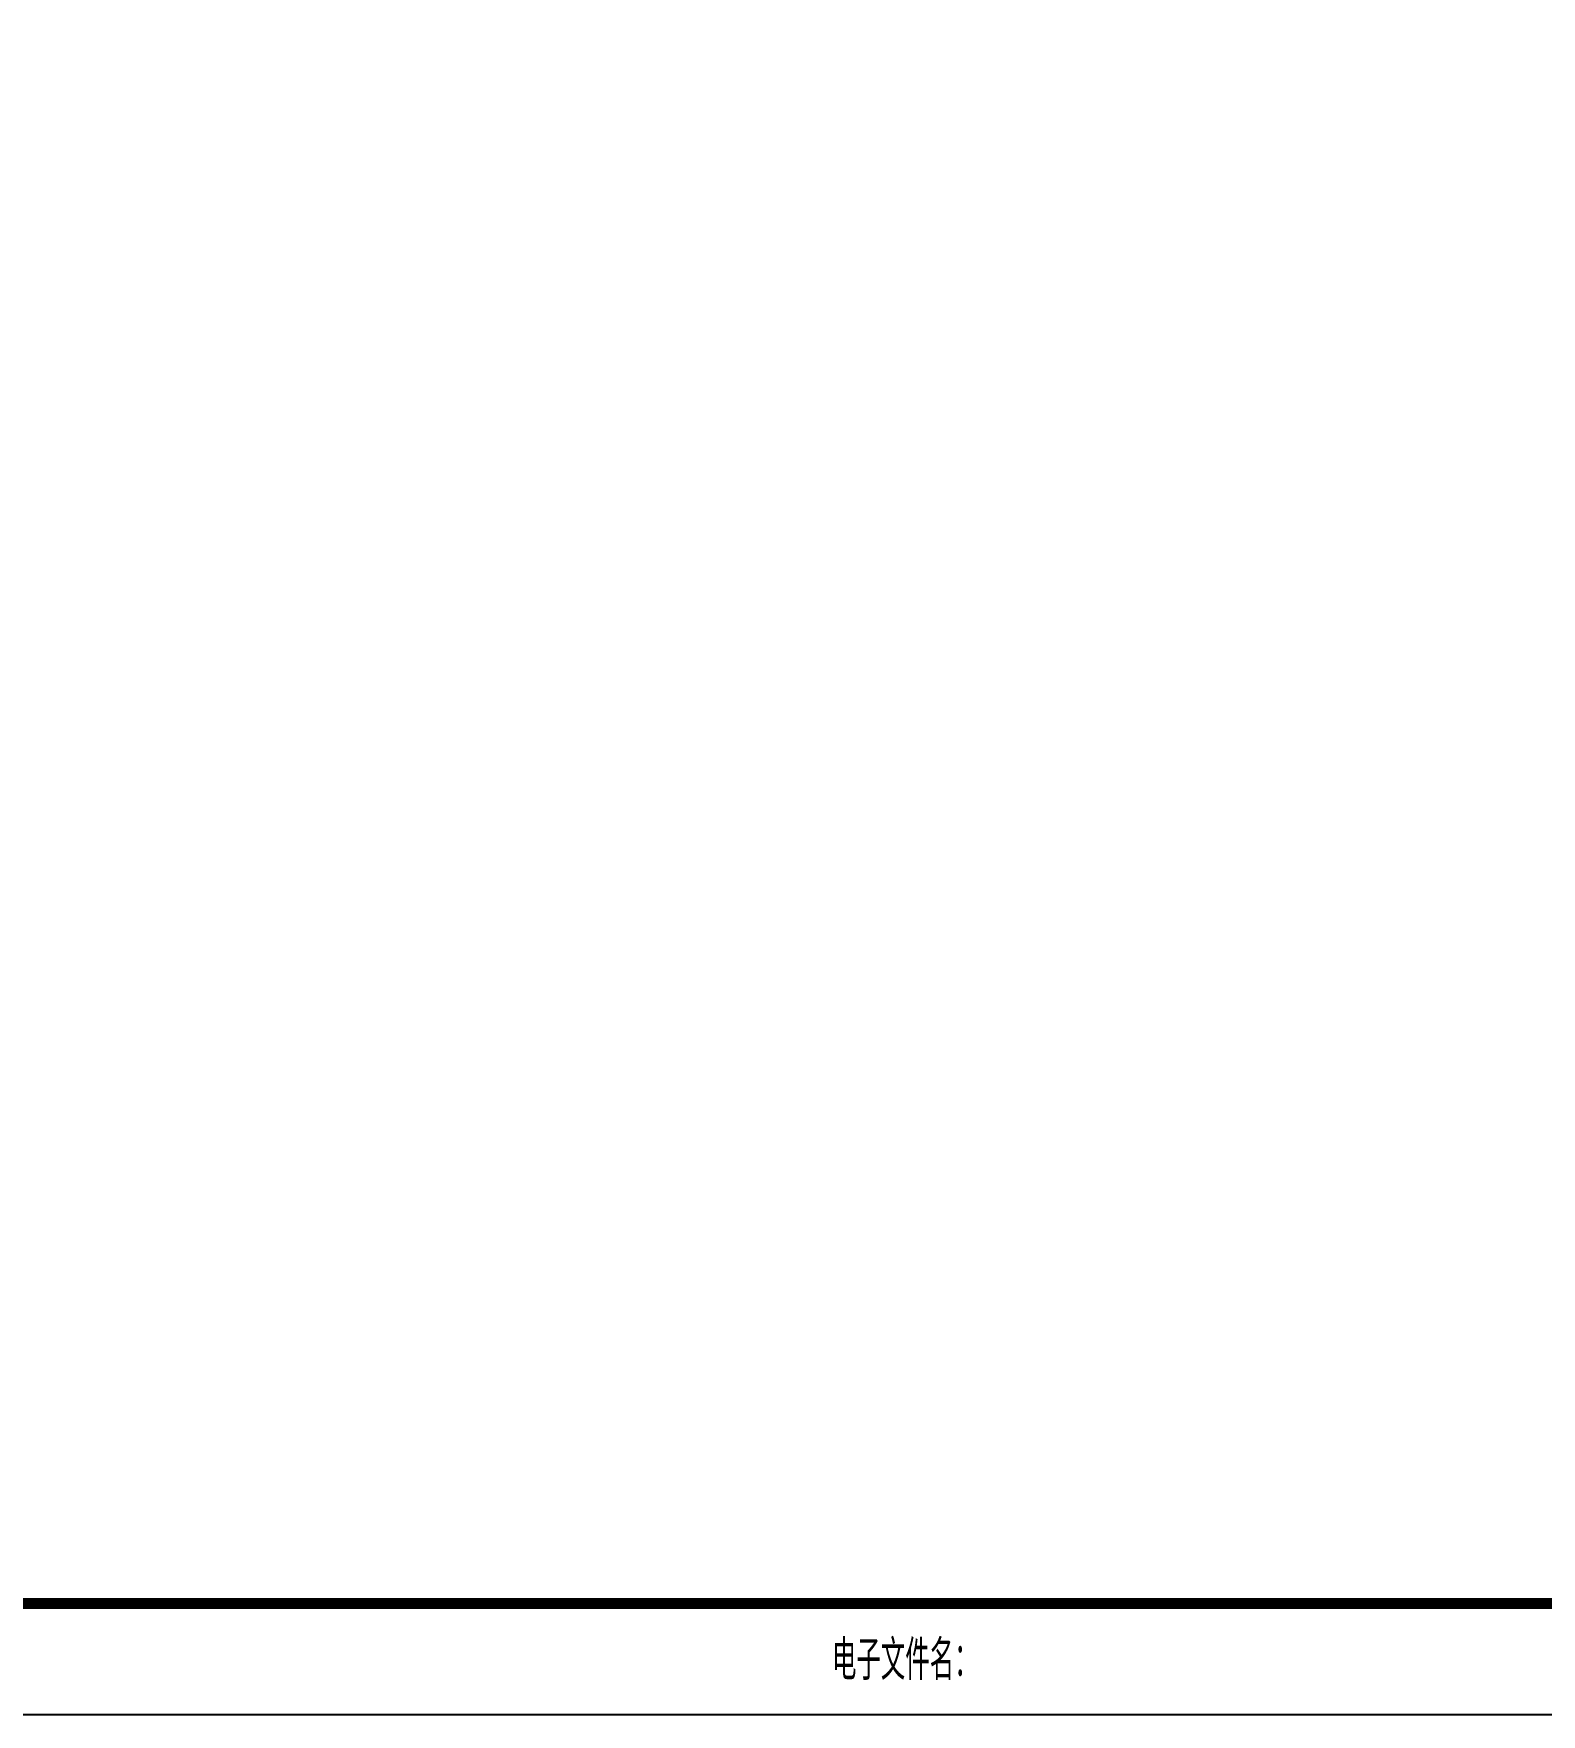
# Model space of a CAD drawing. Extents: x -1041549 to 749950, y -354245 to 17554.
# Drawn here: x 241172 to 261570, y -173636 to -150891 of the extents above; entities that cross this region are included whole.
import ezdxf

# ---------------------------------------------------------------- set-up
doc = ezdxf.new("R2010")
doc.units = 0
doc.header["$LTSCALE"] = 1000
doc.header["$MEASUREMENT"] = 0
doc.layers.add('14', color=1, linetype='Continuous')
doc.layers.add('PUB_TITLE', color=4, linetype='Continuous')
doc.styles.add('hztxt', font='romand_pkpm', dxfattribs={"bigfont": 'gbcbig'})

# ---------------------------------------------------------------- blocks, each defined once
blk = doc.blocks.new('$titleblk$00000212')
at = {"layer": '14', "style": 'hztxt', "width": 0.85}
for s, p in [('电子文件名：', (-198.31, 0.78)), ('图纸版权属设计单位所有，未经许可，外人及外单位不得翻印复制作为其他工程之用。', (-124.17, 1.07))]:
    blk.add_text(s, height=3.6, rotation=359.9997, dxfattribs=at).set_placement(p)
blk = doc.blocks.new('A$Ce58e362c')
at = {"layer": 'PUB_TITLE', "xscale": 150, "yscale": 150, "zscale": 150}
blk.add_blockref('$titleblk$00000212', (29680, -76), dxfattribs=at)

msp = doc.modelspace()

# ---------------------------------------------------------------- linework, layer by layer
at = {"layer": 'PUB_TITLE'}
msp.add_lwpolyline([(125569.3, -173635.6), (283219.3, -173635.6), (283219.3, -84535.6), (125569.3, -84535.6)], close=True, dxfattribs=at)
at = {"layer": 'PUB_TITLE', "const_width": 150}
msp.add_lwpolyline([(129319.3, -172135.6), (281719.3, -172135.6), (281719.3, -86035.6), (129319.3, -86035.6)], close=True, dxfattribs=at)

# ---------------------------------------------------------------- block references
msp.add_blockref('A$Ce58e362c', (252039.3, -173211.2))

doc.saveas('drawing.dxf')
